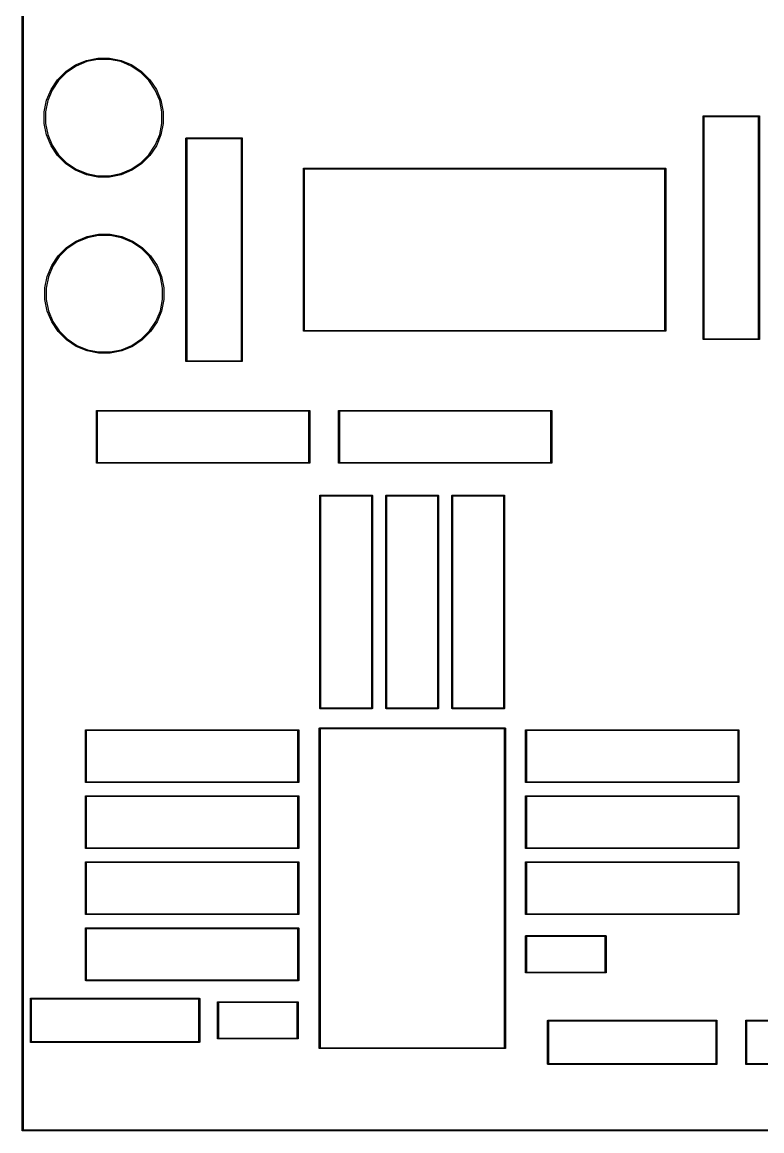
# Model space of a CAD drawing. Extents: x 19 to 116, y -142 to -17.
# Drawn here: x 19.4 to 62.1, y -142.3 to -78.3 of the extents above; entities that cross this region are included whole.
import ezdxf

# ---------------------------------------------------------------- set-up
doc = ezdxf.new("R2010")
doc.units = 0
doc.layers.add('BLACK', color=7, linetype='CONTINUOUS')

msp = doc.modelspace()

# ---------------------------------------------------------------- linework, layer by layer
at = {"layer": 'BLACK', "linetype": 'CONTINUOUS'}
for p, q in [((19.405, -142.239), (19.405, -16.6812)), ((19.455, -16.705), (19.455, -142.215)), ((22.486, -80.7818), (23.11, -80.5233)), ((23.11, -80.5233), (23.7723, -80.3916)), ((23.7792, -80.4613), (23.1303, -80.5903)), ((23.7723, -80.3916), (24.4477, -80.3916)), ((24.4408, -80.4613), (23.7792, -80.4613)), ((25.0897, -80.5903), (24.4408, -80.4613)), ((24.4477, -80.3916), (25.11, -80.5233)), ((25.11, -80.5233), (25.734, -80.7818)), ((21.447, -81.6345), (21.9245, -81.157)), ((21.9689, -81.2111), (21.5011, -81.6789)), ((21.9245, -81.157), (22.486, -80.7818)), ((22.519, -80.8435), (21.9689, -81.2111)), ((23.1303, -80.5903), (22.519, -80.8435)), ((25.701, -80.8435), (25.0897, -80.5903)), ((26.2511, -81.2111), (25.701, -80.8435)), ((25.734, -80.7818), (26.2955, -81.157)), ((26.7189, -81.6789), (26.2511, -81.2111)), ((26.2955, -81.157), (26.773, -81.6345)), ((21.0718, -82.196), (21.447, -81.6345)), ((21.5011, -81.6789), (21.1335, -82.229)), ((27.0865, -82.229), (26.7189, -81.6789)), ((26.773, -81.6345), (27.1482, -82.196)), ((20.8133, -82.82), (21.0718, -82.196)), ((21.1335, -82.229), (20.8803, -82.8403)), ((27.3397, -82.8403), (27.0865, -82.229)), ((27.1482, -82.196), (27.4067, -82.82)), ((20.6816, -83.4823), (20.8133, -82.82)), ((20.8803, -82.8403), (20.7513, -83.4892)), ((27.4687, -83.4892), (27.3397, -82.8403)), ((27.4067, -82.82), (27.5384, -83.4823)), ((20.6816, -84.1577), (20.6816, -83.4823)), ((20.7513, -83.4892), (20.7513, -84.1508)), ((27.4687, -84.1508), (27.4687, -83.4892)), ((27.5384, -83.4823), (27.5384, -84.1577)), ((58.6999, -83.74), (58.7004, -83.7351)), ((58.7, -83.7412), (58.6999, -83.74)), ((58.7, -96.5988), (58.7, -83.7412)), ((58.7004, -83.7351), (58.7018, -83.7304)), ((58.7018, -83.7304), (58.7041, -83.726)), ((58.7041, -83.726), (58.7072, -83.7222)), ((58.7072, -83.7222), (58.711, -83.7191)), ((58.711, -83.7191), (58.7154, -83.7168)), ((58.7154, -83.7168), (58.7201, -83.7154)), ((58.7201, -83.7154), (58.7238, -83.715)), ((58.7238, -83.715), (58.725, -83.7149)), ((58.7238, -83.715), (58.7238, -83.715)), ((58.725, -83.7149), (58.7262, -83.715)), ((58.7262, -83.715), (61.9238, -83.715)), ((58.75, -83.765), (58.75, -96.575)), ((61.9, -83.765), (58.75, -83.765)), ((61.9, -96.575), (61.9, -83.765)), ((61.9238, -83.715), (61.925, -83.7149)), ((61.925, -83.7149), (61.9262, -83.715)), ((61.9262, -83.715), (61.9262, -83.715)), ((61.9262, -83.715), (61.9299, -83.7154)), ((61.9299, -83.7154), (61.9346, -83.7168)), ((61.9346, -83.7168), (61.939, -83.7191)), ((61.939, -83.7191), (61.9428, -83.7222)), ((61.9428, -83.7222), (61.9459, -83.726)), ((61.9459, -83.726), (61.9482, -83.7304)), ((61.9482, -83.7304), (61.9496, -83.7351)), ((61.9496, -83.7351), (61.9501, -83.74)), ((61.9501, -83.74), (61.95, -83.7412)), ((61.95, -83.7412), (61.95, -96.5988)), ((20.8133, -84.82), (20.6816, -84.1577)), ((20.7513, -84.1508), (20.8803, -84.7997)), ((27.3397, -84.7997), (27.4687, -84.1508)), ((27.5384, -84.1577), (27.4067, -84.82)), ((21.0718, -85.444), (20.8133, -84.82)), ((20.8803, -84.7997), (21.1335, -85.411)), ((27.0865, -85.411), (27.3397, -84.7997)), ((27.4067, -84.82), (27.1482, -85.444)), ((28.8549, -85.01), (28.8554, -85.0051)), ((28.855, -85.0112), (28.8549, -85.01)), ((28.855, -97.8688), (28.855, -85.0112)), ((28.8554, -85.0051), (28.8568, -85.0004)), ((28.8568, -85.0004), (28.8591, -84.996)), ((28.8591, -84.996), (28.8622, -84.9922)), ((28.8622, -84.9922), (28.866, -84.9891)), ((28.866, -84.9891), (28.8704, -84.9868)), ((28.8704, -84.9868), (28.8751, -84.9854)), ((28.8751, -84.9854), (28.8788, -84.985)), ((28.8788, -84.985), (28.88, -84.9849)), ((28.8788, -84.985), (28.8788, -84.985)), ((28.88, -84.9849), (28.8812, -84.985)), ((28.8812, -84.985), (32.0788, -84.985)), ((28.905, -85.035), (28.905, -97.845)), ((32.055, -85.035), (28.905, -85.035)), ((32.055, -97.845), (32.055, -85.035)), ((32.0788, -84.985), (32.08, -84.9849)), ((32.08, -84.9849), (32.0812, -84.985)), ((32.0812, -84.985), (32.0812, -84.985)), ((32.0812, -84.985), (32.0849, -84.9854)), ((32.0849, -84.9854), (32.0896, -84.9868)), ((32.0896, -84.9868), (32.094, -84.9891)), ((32.094, -84.9891), (32.0978, -84.9922)), ((32.0978, -84.9922), (32.1009, -84.996)), ((32.1009, -84.996), (32.1032, -85.0004)), ((32.1032, -85.0004), (32.1046, -85.0051)), ((32.1046, -85.0051), (32.1051, -85.01)), ((32.1051, -85.01), (32.105, -85.0112)), ((32.105, -85.0112), (32.105, -97.8688)), ((21.447, -86.0055), (21.0718, -85.444)), ((21.1335, -85.411), (21.5011, -85.9611)), ((26.7189, -85.9611), (27.0865, -85.411)), ((27.1482, -85.444), (26.773, -86.0055)), ((21.9245, -86.483), (21.447, -86.0055)), ((21.5011, -85.9611), (21.9689, -86.4289)), ((26.2511, -86.4289), (26.7189, -85.9611)), ((26.773, -86.0055), (26.2955, -86.483)), ((22.486, -86.8582), (21.9245, -86.483)), ((21.9689, -86.4289), (22.519, -86.7965)), ((23.11, -87.1167), (22.486, -86.8582)), ((22.519, -86.7965), (23.1303, -87.0497)), ((25.0897, -87.0497), (25.701, -86.7965)), ((25.734, -86.8582), (25.11, -87.1167)), ((25.701, -86.7965), (26.2511, -86.4289)), ((26.2955, -86.483), (25.734, -86.8582)), ((35.6349, -86.76), (35.6354, -86.7551)), ((35.635, -86.7612), (35.6349, -86.76)), ((35.635, -96.1188), (35.635, -86.7612)), ((35.6354, -86.7551), (35.6368, -86.7504)), ((35.6368, -86.7504), (35.6391, -86.746)), ((35.6391, -86.746), (35.6422, -86.7422)), ((35.6422, -86.7422), (35.646, -86.7391)), ((35.646, -86.7391), (35.6504, -86.7368)), ((35.6504, -86.7368), (35.6551, -86.7354)), ((35.6551, -86.7354), (35.6588, -86.735)), ((35.6588, -86.735), (35.66, -86.7349)), ((35.66, -86.7349), (35.6612, -86.735)), ((35.6612, -86.735), (56.5188, -86.735)), ((35.685, -86.785), (35.685, -96.095)), ((56.495, -86.785), (35.685, -86.785)), ((56.495, -96.095), (56.495, -86.785)), ((56.5188, -86.735), (56.52, -86.7349)), ((56.52, -86.7349), (56.5212, -86.735)), ((56.5212, -86.735), (56.5249, -86.7354)), ((56.5249, -86.7354), (56.5296, -86.7368)), ((56.5296, -86.7368), (56.534, -86.7391)), ((56.534, -86.7391), (56.5378, -86.7422)), ((56.5378, -86.7422), (56.5409, -86.746)), ((56.5409, -86.746), (56.5432, -86.7504)), ((56.5432, -86.7504), (56.5446, -86.7551)), ((56.5446, -86.7551), (56.5451, -86.76)), ((56.5451, -86.76), (56.545, -86.7612)), ((56.545, -86.7612), (56.545, -96.1188)), ((23.7723, -87.2484), (23.11, -87.1167)), ((23.1303, -87.0497), (23.7792, -87.1787)), ((24.4477, -87.2484), (23.7723, -87.2484)), ((23.7792, -87.1787), (24.4408, -87.1787)), ((24.4408, -87.1787), (25.0897, -87.0497)), ((25.11, -87.1167), (24.4477, -87.2484)), ((22.526, -90.9418), (23.15, -90.6833)), ((23.1703, -90.7503), (22.559, -91.0035)), ((23.15, -90.6833), (23.8123, -90.5516)), ((23.8192, -90.6213), (23.1703, -90.7503)), ((23.8123, -90.5516), (24.4877, -90.5516)), ((24.4808, -90.6213), (23.8192, -90.6213)), ((25.1297, -90.7503), (24.4808, -90.6213)), ((24.4877, -90.5516), (25.15, -90.6833)), ((25.741, -91.0035), (25.1297, -90.7503)), ((25.15, -90.6833), (25.774, -90.9418)), ((21.487, -91.7945), (21.9645, -91.317)), ((22.0089, -91.3711), (21.5411, -91.8389)), ((21.9645, -91.317), (22.526, -90.9418)), ((22.559, -91.0035), (22.0089, -91.3711)), ((26.2911, -91.3711), (25.741, -91.0035)), ((25.774, -90.9418), (26.3355, -91.317)), ((26.7589, -91.8389), (26.2911, -91.3711)), ((26.3355, -91.317), (26.813, -91.7945)), ((21.1118, -92.356), (21.487, -91.7945)), ((21.5411, -91.8389), (21.1735, -92.389)), ((27.1265, -92.389), (26.7589, -91.8389)), ((26.813, -91.7945), (27.1882, -92.356)), ((20.8533, -92.98), (21.1118, -92.356)), ((21.1735, -92.389), (20.9203, -93.0003)), ((27.3797, -93.0003), (27.1265, -92.389)), ((27.1882, -92.356), (27.4467, -92.98)), ((20.7216, -93.6423), (20.8533, -92.98)), ((20.9203, -93.0003), (20.7913, -93.6492)), ((27.5087, -93.6492), (27.3797, -93.0003)), ((27.4467, -92.98), (27.5784, -93.6423)), ((20.7216, -94.3177), (20.7216, -93.6423)), ((20.7913, -93.6492), (20.7913, -94.3108)), ((27.5087, -94.3108), (27.5087, -93.6492)), ((27.5784, -93.6423), (27.5784, -94.3177)), ((20.8533, -94.98), (20.7216, -94.3177)), ((20.7913, -94.3108), (20.9203, -94.9597)), ((27.3797, -94.9597), (27.5087, -94.3108)), ((27.5784, -94.3177), (27.4467, -94.98)), ((21.1118, -95.604), (20.8533, -94.98)), ((20.9203, -94.9597), (21.1735, -95.571)), ((27.1265, -95.571), (27.3797, -94.9597)), ((27.4467, -94.98), (27.1882, -95.604)), ((21.487, -96.1655), (21.1118, -95.604)), ((21.1735, -95.571), (21.5411, -96.1211)), ((26.7589, -96.1211), (27.1265, -95.571)), ((27.1882, -95.604), (26.813, -96.1655)), ((21.9645, -96.643), (21.487, -96.1655)), ((21.5411, -96.1211), (22.0089, -96.5889)), ((26.2911, -96.5889), (26.7589, -96.1211)), ((26.813, -96.1655), (26.3355, -96.643)), ((35.6349, -96.12), (35.635, -96.1188)), ((35.6354, -96.1249), (35.6349, -96.12)), ((35.6368, -96.1296), (35.6354, -96.1249)), ((35.6391, -96.134), (35.6368, -96.1296)), ((35.6422, -96.1378), (35.6391, -96.134)), ((35.646, -96.1409), (35.6422, -96.1378)), ((35.6504, -96.1432), (35.646, -96.1409)), ((35.6551, -96.1446), (35.6504, -96.1432)), ((35.6588, -96.145), (35.6551, -96.1446)), ((35.66, -96.1451), (35.6588, -96.145)), ((35.6588, -96.145), (35.6588, -96.145)), ((35.6612, -96.145), (35.66, -96.1451)), ((56.5188, -96.145), (35.6612, -96.145)), ((35.685, -96.095), (56.495, -96.095)), ((56.52, -96.1451), (56.5188, -96.145)), ((56.5212, -96.145), (56.52, -96.1451)), ((56.5249, -96.1446), (56.5212, -96.145)), ((56.5212, -96.145), (56.5212, -96.145)), ((56.5296, -96.1432), (56.5249, -96.1446)), ((56.534, -96.1409), (56.5296, -96.1432)), ((56.5378, -96.1378), (56.534, -96.1409)), ((56.5409, -96.134), (56.5378, -96.1378)), ((56.5432, -96.1296), (56.5409, -96.134)), ((56.5446, -96.1249), (56.5432, -96.1296)), ((56.5451, -96.12), (56.5446, -96.1249)), ((56.545, -96.1188), (56.5451, -96.12)), ((22.526, -97.0182), (21.9645, -96.643)), ((22.0089, -96.5889), (22.559, -96.9565)), ((23.15, -97.2767), (22.526, -97.0182)), ((22.559, -96.9565), (23.1703, -97.2097)), ((25.1297, -97.2097), (25.741, -96.9565)), ((25.774, -97.0182), (25.15, -97.2767)), ((25.741, -96.9565), (26.2911, -96.5889)), ((26.3355, -96.643), (25.774, -97.0182)), ((58.6999, -96.6), (58.7, -96.5988)), ((58.7004, -96.6049), (58.6999, -96.6)), ((58.7018, -96.6096), (58.7004, -96.6049)), ((58.7041, -96.614), (58.7018, -96.6096)), ((58.7072, -96.6178), (58.7041, -96.614)), ((58.711, -96.6209), (58.7072, -96.6178)), ((58.7154, -96.6232), (58.711, -96.6209)), ((58.7201, -96.6246), (58.7154, -96.6232)), ((58.725, -96.6251), (58.7201, -96.6246)), ((58.7262, -96.625), (58.725, -96.6251)), ((61.9238, -96.625), (58.7262, -96.625)), ((58.75, -96.575), (61.9, -96.575)), ((61.925, -96.6251), (61.9238, -96.625)), ((61.9299, -96.6246), (61.925, -96.6251)), ((61.9346, -96.6232), (61.9299, -96.6246)), ((61.939, -96.6209), (61.9346, -96.6232)), ((61.9428, -96.6178), (61.939, -96.6209)), ((61.9459, -96.614), (61.9428, -96.6178)), ((61.9482, -96.6096), (61.9459, -96.614)), ((61.9496, -96.6049), (61.9482, -96.6096)), ((61.95, -96.6012), (61.9496, -96.6049)), ((61.95, -96.5988), (61.9501, -96.6)), ((61.9501, -96.6), (61.95, -96.6012)), ((61.95, -96.6012), (61.95, -96.6012)), ((23.8123, -97.4084), (23.15, -97.2767)), ((23.1703, -97.2097), (23.8192, -97.3387)), ((24.4877, -97.4084), (23.8123, -97.4084)), ((23.8192, -97.3387), (24.4808, -97.3387)), ((24.4808, -97.3387), (25.1297, -97.2097)), ((25.15, -97.2767), (24.4877, -97.4084)), ((28.905, -97.845), (32.055, -97.845)), ((28.8549, -97.87), (28.855, -97.8688)), ((28.8554, -97.8749), (28.8549, -97.87)), ((28.8568, -97.8796), (28.8554, -97.8749)), ((28.8591, -97.884), (28.8568, -97.8796)), ((28.8622, -97.8878), (28.8591, -97.884)), ((28.866, -97.8909), (28.8622, -97.8878)), ((28.8704, -97.8932), (28.866, -97.8909)), ((28.8751, -97.8946), (28.8704, -97.8932)), ((28.88, -97.8951), (28.8751, -97.8946)), ((28.8812, -97.895), (28.88, -97.8951)), ((32.0788, -97.895), (28.8812, -97.895)), ((32.08, -97.8951), (32.0788, -97.895)), ((32.0849, -97.8946), (32.08, -97.8951)), ((32.0896, -97.8932), (32.0849, -97.8946)), ((32.094, -97.8909), (32.0896, -97.8932)), ((32.0978, -97.8878), (32.094, -97.8909)), ((32.1009, -97.884), (32.0978, -97.8878)), ((32.1032, -97.8796), (32.1009, -97.884)), ((32.1046, -97.8749), (32.1032, -97.8796)), ((32.105, -97.8712), (32.1046, -97.8749)), ((32.105, -97.8688), (32.1051, -97.87)), ((32.1051, -97.87), (32.105, -97.8712)), ((32.105, -97.8712), (32.105, -97.8712)), ((23.6899, -100.735), (23.6904, -100.73)), ((23.69, -100.736), (23.6899, -100.735)), ((23.69, -103.734), (23.69, -100.736)), ((23.6904, -100.73), (23.6918, -100.725)), ((23.6918, -100.725), (23.6941, -100.721)), ((23.6941, -100.721), (23.6972, -100.717)), ((23.6972, -100.717), (23.701, -100.714)), ((23.701, -100.714), (23.7054, -100.712)), ((23.7054, -100.712), (23.7101, -100.71)), ((23.7101, -100.71), (23.7138, -100.71)), ((23.7138, -100.71), (23.7138, -100.71)), ((23.7138, -100.71), (23.715, -100.71)), ((23.715, -100.71), (23.7162, -100.71)), ((23.7162, -100.71), (35.9738, -100.71)), ((23.74, -100.76), (23.74, -103.71)), ((35.95, -100.76), (23.74, -100.76)), ((35.95, -103.71), (35.95, -100.76)), ((35.9738, -100.71), (35.975, -100.71)), ((35.975, -100.71), (35.9762, -100.71)), ((35.9762, -100.71), (35.9762, -100.71)), ((35.9762, -100.71), (35.9799, -100.71)), ((35.9799, -100.71), (35.9846, -100.712)), ((35.9846, -100.712), (35.989, -100.714)), ((35.989, -100.714), (35.9928, -100.717)), ((35.9928, -100.717), (35.9959, -100.721)), ((35.9959, -100.721), (35.9982, -100.725)), ((35.9982, -100.725), (35.9996, -100.73)), ((35.9996, -100.73), (36.0001, -100.735)), ((36.0001, -100.735), (36, -100.736)), ((36, -100.736), (36, -103.734)), ((37.6599, -100.735), (37.6604, -100.73)), ((37.66, -100.736), (37.6599, -100.735)), ((37.66, -103.734), (37.66, -100.736)), ((37.6604, -100.73), (37.6618, -100.725)), ((37.6618, -100.725), (37.6641, -100.721)), ((37.6641, -100.721), (37.6672, -100.717)), ((37.6672, -100.717), (37.671, -100.714)), ((37.671, -100.714), (37.6754, -100.712)), ((37.6754, -100.712), (37.6801, -100.71)), ((37.6801, -100.71), (37.6838, -100.71)), ((37.6838, -100.71), (37.6838, -100.71)), ((37.6838, -100.71), (37.685, -100.71)), ((37.685, -100.71), (37.6862, -100.71)), ((37.6862, -100.71), (49.9438, -100.71)), ((37.71, -100.76), (37.71, -103.71)), ((49.92, -100.76), (37.71, -100.76)), ((49.92, -103.71), (49.92, -100.76)), ((49.9438, -100.71), (49.945, -100.71)), ((49.945, -100.71), (49.9462, -100.71)), ((49.9462, -100.71), (49.9462, -100.71)), ((49.9462, -100.71), (49.9499, -100.71)), ((49.9499, -100.71), (49.9546, -100.712)), ((49.9546, -100.712), (49.959, -100.714)), ((49.959, -100.714), (49.9628, -100.717)), ((49.9628, -100.717), (49.9659, -100.721)), ((49.9659, -100.721), (49.9682, -100.725)), ((49.9682, -100.725), (49.9696, -100.73)), ((49.9696, -100.73), (49.9701, -100.735)), ((49.9701, -100.735), (49.97, -100.736)), ((49.97, -100.736), (49.97, -103.734)), ((23.6899, -103.735), (23.69, -103.734)), ((23.6904, -103.74), (23.6899, -103.735)), ((23.6918, -103.745), (23.6904, -103.74)), ((23.6941, -103.749), (23.6918, -103.745)), ((23.6972, -103.753), (23.6941, -103.749)), ((23.701, -103.756), (23.6972, -103.753)), ((23.7054, -103.758), (23.701, -103.756)), ((23.7101, -103.76), (23.7054, -103.758)), ((23.715, -103.76), (23.7101, -103.76)), ((23.7162, -103.76), (23.715, -103.76)), ((35.9738, -103.76), (23.7162, -103.76)), ((23.74, -103.71), (35.95, -103.71)), ((35.975, -103.76), (35.9738, -103.76)), ((35.9799, -103.76), (35.975, -103.76)), ((35.9846, -103.758), (35.9799, -103.76)), ((35.989, -103.756), (35.9846, -103.758)), ((35.9928, -103.753), (35.989, -103.756)), ((35.9959, -103.749), (35.9928, -103.753)), ((35.9982, -103.745), (35.9959, -103.749)), ((35.9996, -103.74), (35.9982, -103.745)), ((36, -103.736), (35.9996, -103.74)), ((36, -103.734), (36.0001, -103.735)), ((36.0001, -103.735), (36, -103.736)), ((36, -103.736), (36, -103.736)), ((37.6599, -103.735), (37.66, -103.734)), ((37.6604, -103.74), (37.6599, -103.735)), ((37.6618, -103.745), (37.6604, -103.74)), ((37.6641, -103.749), (37.6618, -103.745)), ((37.6672, -103.753), (37.6641, -103.749)), ((37.671, -103.756), (37.6672, -103.753)), ((37.6754, -103.758), (37.671, -103.756)), ((37.6801, -103.76), (37.6754, -103.758)), ((37.685, -103.76), (37.6801, -103.76)), ((37.6862, -103.76), (37.685, -103.76)), ((49.9438, -103.76), (37.6862, -103.76)), ((37.71, -103.71), (49.92, -103.71)), ((49.945, -103.76), (49.9438, -103.76)), ((49.9499, -103.76), (49.945, -103.76)), ((49.9546, -103.758), (49.9499, -103.76)), ((49.959, -103.756), (49.9546, -103.758)), ((49.9628, -103.753), (49.959, -103.756)), ((49.9659, -103.749), (49.9628, -103.753)), ((49.9682, -103.745), (49.9659, -103.749)), ((49.9696, -103.74), (49.9682, -103.745)), ((49.97, -103.736), (49.9696, -103.74)), ((49.97, -103.734), (49.9701, -103.735)), ((49.9701, -103.735), (49.97, -103.736)), ((49.97, -103.736), (49.97, -103.736)), ((36.5749, -105.63), (36.5754, -105.625)), ((36.575, -105.631), (36.5749, -105.63)), ((36.575, -117.889), (36.575, -105.631)), ((36.5754, -105.625), (36.5768, -105.62)), ((36.5768, -105.62), (36.5791, -105.616)), ((36.5791, -105.616), (36.5822, -105.612)), ((36.5822, -105.612), (36.586, -105.609)), ((36.586, -105.609), (36.5904, -105.607)), ((36.5904, -105.607), (36.5951, -105.605)), ((36.5951, -105.605), (36.5988, -105.605)), ((36.5988, -105.605), (36.5988, -105.605)), ((36.5988, -105.605), (36.6, -105.605)), ((36.6, -105.605), (36.6012, -105.605)), ((36.6012, -105.605), (39.5988, -105.605)), ((36.625, -105.655), (36.625, -117.865)), ((39.575, -105.655), (36.625, -105.655)), ((39.575, -117.865), (39.575, -105.655)), ((39.5988, -105.605), (39.6, -105.605)), ((39.6, -105.605), (39.6012, -105.605)), ((39.6012, -105.605), (39.6012, -105.605)), ((39.6012, -105.605), (39.6049, -105.605)), ((39.6049, -105.605), (39.6096, -105.607)), ((39.6096, -105.607), (39.614, -105.609)), ((39.614, -105.609), (39.6178, -105.612)), ((39.6178, -105.612), (39.6209, -105.616)), ((39.6209, -105.616), (39.6232, -105.62)), ((39.6232, -105.62), (39.6246, -105.625)), ((39.6246, -105.625), (39.6251, -105.63)), ((39.6251, -105.63), (39.625, -105.631)), ((39.625, -105.631), (39.625, -117.889)), ((40.3849, -105.63), (40.3854, -105.625)), ((40.385, -105.631), (40.3849, -105.63)), ((40.385, -117.889), (40.385, -105.631)), ((40.3854, -105.625), (40.3868, -105.62)), ((40.3868, -105.62), (40.3891, -105.616)), ((40.3891, -105.616), (40.3922, -105.612)), ((40.3922, -105.612), (40.396, -105.609)), ((40.396, -105.609), (40.4004, -105.607)), ((40.4004, -105.607), (40.4051, -105.605)), ((40.4051, -105.605), (40.4088, -105.605)), ((40.4088, -105.605), (40.4088, -105.605)), ((40.4088, -105.605), (40.41, -105.605)), ((40.41, -105.605), (40.4112, -105.605)), ((40.4112, -105.605), (43.4088, -105.605)), ((40.435, -105.655), (40.435, -117.865)), ((43.385, -105.655), (40.435, -105.655)), ((43.385, -117.865), (43.385, -105.655)), ((43.4088, -105.605), (43.41, -105.605)), ((43.41, -105.605), (43.4112, -105.605)), ((43.4112, -105.605), (43.4112, -105.605)), ((43.4112, -105.605), (43.4149, -105.605)), ((43.4149, -105.605), (43.4196, -105.607)), ((43.4196, -105.607), (43.424, -105.609)), ((43.424, -105.609), (43.4278, -105.612)), ((43.4278, -105.612), (43.4309, -105.616)), ((43.4309, -105.616), (43.4332, -105.62)), ((43.4332, -105.62), (43.4346, -105.625)), ((43.4346, -105.625), (43.4351, -105.63)), ((43.4351, -105.63), (43.435, -105.631)), ((43.435, -105.631), (43.435, -117.889)), ((44.1949, -105.63), (44.1954, -105.625)), ((44.195, -105.631), (44.1949, -105.63)), ((44.195, -117.889), (44.195, -105.631)), ((44.1954, -105.625), (44.1968, -105.62)), ((44.1968, -105.62), (44.1991, -105.616)), ((44.1991, -105.616), (44.2022, -105.612)), ((44.2022, -105.612), (44.206, -105.609)), ((44.206, -105.609), (44.2104, -105.607)), ((44.2104, -105.607), (44.2151, -105.605)), ((44.2151, -105.605), (44.2188, -105.605)), ((44.2188, -105.605), (44.2188, -105.605)), ((44.2188, -105.605), (44.22, -105.605)), ((44.22, -105.605), (44.2212, -105.605)), ((44.2212, -105.605), (47.2188, -105.605)), ((44.245, -105.655), (44.245, -117.865)), ((47.195, -105.655), (44.245, -105.655)), ((47.195, -117.865), (47.195, -105.655)), ((47.2188, -105.605), (47.22, -105.605)), ((47.22, -105.605), (47.2212, -105.605)), ((47.2212, -105.605), (47.2212, -105.605)), ((47.2212, -105.605), (47.2249, -105.605)), ((47.2249, -105.605), (47.2296, -105.607)), ((47.2296, -105.607), (47.234, -105.609)), ((47.234, -105.609), (47.2378, -105.612)), ((47.2378, -105.612), (47.2409, -105.616)), ((47.2409, -105.616), (47.2432, -105.62)), ((47.2432, -105.62), (47.2446, -105.625)), ((47.2446, -105.625), (47.2451, -105.63)), ((47.2451, -105.63), (47.245, -105.631)), ((47.245, -105.631), (47.245, -117.889)), ((36.5749, -117.89), (36.575, -117.889)), ((36.5754, -117.895), (36.5749, -117.89)), ((36.5768, -117.9), (36.5754, -117.895)), ((36.5791, -117.904), (36.5768, -117.9)), ((36.5822, -117.908), (36.5791, -117.904)), ((36.586, -117.911), (36.5822, -117.908)), ((36.5904, -117.913), (36.586, -117.911)), ((36.5951, -117.915), (36.5904, -117.913)), ((36.6, -117.915), (36.5951, -117.915)), ((36.6012, -117.915), (36.6, -117.915)), ((39.5988, -117.915), (36.6012, -117.915)), ((36.625, -117.865), (39.575, -117.865)), ((39.6, -117.915), (39.5988, -117.915)), ((39.6049, -117.915), (39.6, -117.915)), ((39.6096, -117.913), (39.6049, -117.915)), ((39.614, -117.911), (39.6096, -117.913)), ((39.6178, -117.908), (39.614, -117.911)), ((39.6209, -117.904), (39.6178, -117.908)), ((39.6232, -117.9), (39.6209, -117.904)), ((39.6246, -117.895), (39.6232, -117.9)), ((39.625, -117.891), (39.6246, -117.895)), ((39.625, -117.889), (39.6251, -117.89)), ((39.6251, -117.89), (39.625, -117.891)), ((39.625, -117.891), (39.625, -117.891)), ((40.3849, -117.89), (40.385, -117.889)), ((40.3854, -117.895), (40.3849, -117.89)), ((40.3868, -117.9), (40.3854, -117.895)), ((40.3891, -117.904), (40.3868, -117.9)), ((40.3922, -117.908), (40.3891, -117.904)), ((40.396, -117.911), (40.3922, -117.908)), ((40.4004, -117.913), (40.396, -117.911)), ((40.4051, -117.915), (40.4004, -117.913)), ((40.41, -117.915), (40.4051, -117.915)), ((40.4112, -117.915), (40.41, -117.915)), ((43.4088, -117.915), (40.4112, -117.915)), ((40.435, -117.865), (43.385, -117.865)), ((43.41, -117.915), (43.4088, -117.915)), ((43.4149, -117.915), (43.41, -117.915)), ((43.4196, -117.913), (43.4149, -117.915)), ((43.424, -117.911), (43.4196, -117.913)), ((43.4278, -117.908), (43.424, -117.911)), ((43.4309, -117.904), (43.4278, -117.908)), ((43.4332, -117.9), (43.4309, -117.904)), ((43.4346, -117.895), (43.4332, -117.9)), ((43.435, -117.891), (43.4346, -117.895)), ((43.435, -117.889), (43.4351, -117.89)), ((43.4351, -117.89), (43.435, -117.891)), ((43.435, -117.891), (43.435, -117.891)), ((44.1949, -117.89), (44.195, -117.889)), ((44.1954, -117.895), (44.1949, -117.89)), ((44.1968, -117.9), (44.1954, -117.895)), ((44.1991, -117.904), (44.1968, -117.9)), ((44.2022, -117.908), (44.1991, -117.904)), ((44.206, -117.911), (44.2022, -117.908)), ((44.2104, -117.913), (44.206, -117.911)), ((44.2151, -117.915), (44.2104, -117.913)), ((44.22, -117.915), (44.2151, -117.915)), ((44.2212, -117.915), (44.22, -117.915)), ((47.2188, -117.915), (44.2212, -117.915)), ((44.245, -117.865), (47.195, -117.865)), ((47.22, -117.915), (47.2188, -117.915)), ((47.2249, -117.915), (47.22, -117.915)), ((47.2296, -117.913), (47.2249, -117.915)), ((47.234, -117.911), (47.2296, -117.913)), ((47.2378, -117.908), (47.234, -117.911)), ((47.2409, -117.904), (47.2378, -117.908)), ((47.2432, -117.9), (47.2409, -117.904)), ((47.2446, -117.895), (47.2432, -117.9)), ((47.245, -117.891), (47.2446, -117.895)), ((47.245, -117.889), (47.2451, -117.89)), ((47.2451, -117.89), (47.245, -117.891)), ((47.245, -117.891), (47.245, -117.891)), ((23.0549, -119.15), (23.0554, -119.145)), ((23.055, -119.151), (23.0549, -119.15)), ((23.055, -122.149), (23.055, -119.151)), ((23.0554, -119.145), (23.0568, -119.14)), ((23.0568, -119.14), (23.0591, -119.136)), ((23.0591, -119.136), (23.0622, -119.132)), ((23.0622, -119.132), (23.066, -119.129)), ((23.066, -119.129), (23.0704, -119.127)), ((23.0704, -119.127), (23.0751, -119.125)), ((23.0751, -119.125), (23.0788, -119.125)), ((23.0788, -119.125), (23.0788, -119.125)), ((23.0788, -119.125), (23.08, -119.125)), ((23.08, -119.125), (23.0812, -119.125)), ((23.0812, -119.125), (35.3388, -119.125)), ((23.105, -119.175), (23.105, -122.125)), ((35.315, -119.175), (23.105, -119.175)), ((35.315, -122.125), (35.315, -119.175)), ((35.3388, -119.125), (35.34, -119.125)), ((35.34, -119.125), (35.3412, -119.125)), ((35.3412, -119.125), (35.3412, -119.125)), ((35.3412, -119.125), (35.3449, -119.125)), ((35.3449, -119.125), (35.3496, -119.127)), ((35.3496, -119.127), (35.354, -119.129)), ((35.354, -119.129), (35.3578, -119.132)), ((35.3578, -119.132), (35.3609, -119.136)), ((35.3609, -119.136), (35.3632, -119.14)), ((35.3632, -119.14), (35.3646, -119.145)), ((35.3646, -119.145), (35.3651, -119.15)), ((35.3651, -119.15), (35.365, -119.151)), ((35.365, -119.151), (35.365, -122.149)), ((36.5449, -119.05), (36.5454, -119.045)), ((36.545, -119.051), (36.5449, -119.05)), ((36.545, -137.499), (36.545, -119.051)), ((36.5454, -119.045), (36.5468, -119.04)), ((36.5468, -119.04), (36.5491, -119.036)), ((36.5491, -119.036), (36.5522, -119.032)), ((36.5522, -119.032), (36.556, -119.029)), ((36.556, -119.029), (36.5604, -119.027)), ((36.5604, -119.027), (36.5651, -119.025)), ((36.5651, -119.025), (36.5688, -119.025)), ((36.5688, -119.025), (36.5688, -119.025)), ((36.5688, -119.025), (36.57, -119.025)), ((36.57, -119.025), (36.5712, -119.025)), ((36.5712, -119.025), (47.2688, -119.025)), ((36.595, -119.075), (36.595, -137.475)), ((47.245, -119.075), (36.595, -119.075)), ((47.245, -137.475), (47.245, -119.075)), ((47.2688, -119.025), (47.27, -119.025)), ((47.27, -119.025), (47.2712, -119.025)), ((47.2712, -119.025), (47.2712, -119.025)), ((47.2712, -119.025), (47.2749, -119.025)), ((47.2749, -119.025), (47.2796, -119.027)), ((47.2796, -119.027), (47.284, -119.029)), ((47.284, -119.029), (47.2878, -119.032)), ((47.2878, -119.032), (47.2909, -119.036)), ((47.2909, -119.036), (47.2932, -119.04)), ((47.2932, -119.04), (47.2946, -119.045)), ((47.2946, -119.045), (47.2951, -119.05)), ((47.2951, -119.05), (47.295, -119.051)), ((47.295, -119.051), (47.295, -137.499)), ((48.4549, -119.15), (48.4554, -119.145)), ((48.455, -119.151), (48.4549, -119.15)), ((48.455, -122.149), (48.455, -119.151)), ((48.4554, -119.145), (48.4568, -119.14)), ((48.4568, -119.14), (48.4591, -119.136)), ((48.4591, -119.136), (48.4622, -119.132)), ((48.4622, -119.132), (48.466, -119.129)), ((48.466, -119.129), (48.4704, -119.127)), ((48.4704, -119.127), (48.4751, -119.125)), ((48.4751, -119.125), (48.4788, -119.125)), ((48.4788, -119.125), (48.4788, -119.125)), ((48.4788, -119.125), (48.48, -119.125)), ((48.48, -119.125), (48.4812, -119.125)), ((48.4812, -119.125), (60.7388, -119.125)), ((48.505, -119.175), (48.505, -122.125)), ((60.715, -119.175), (48.505, -119.175)), ((60.715, -122.125), (60.715, -119.175)), ((60.7388, -119.125), (60.74, -119.125)), ((60.74, -119.125), (60.7412, -119.125)), ((60.7412, -119.125), (60.7412, -119.125)), ((60.7412, -119.125), (60.7449, -119.125)), ((60.7449, -119.125), (60.7496, -119.127)), ((60.7496, -119.127), (60.754, -119.129)), ((60.754, -119.129), (60.7578, -119.132)), ((60.7578, -119.132), (60.7609, -119.136)), ((60.7609, -119.136), (60.7632, -119.14)), ((60.7632, -119.14), (60.7646, -119.145)), ((60.7646, -119.145), (60.7651, -119.15)), ((60.7651, -119.15), (60.765, -119.151)), ((60.765, -119.151), (60.765, -122.149)), ((23.105, -122.125), (35.315, -122.125)), ((48.505, -122.125), (60.715, -122.125)), ((23.0549, -122.15), (23.055, -122.149)), ((23.0554, -122.155), (23.0549, -122.15)), ((23.0568, -122.16), (23.0554, -122.155)), ((23.0591, -122.164), (23.0568, -122.16)), ((23.0622, -122.168), (23.0591, -122.164)), ((23.066, -122.171), (23.0622, -122.168)), ((23.0704, -122.173), (23.066, -122.171)), ((23.0751, -122.175), (23.0704, -122.173)), ((23.08, -122.175), (23.0751, -122.175)), ((23.0812, -122.175), (23.08, -122.175)), ((35.3388, -122.175), (23.0812, -122.175)), ((35.34, -122.175), (35.3388, -122.175)), ((35.3449, -122.175), (35.34, -122.175)), ((35.3496, -122.173), (35.3449, -122.175)), ((35.354, -122.171), (35.3496, -122.173)), ((35.3578, -122.168), (35.354, -122.171)), ((35.3609, -122.164), (35.3578, -122.168)), ((35.3632, -122.16), (35.3609, -122.164)), ((35.3646, -122.155), (35.3632, -122.16)), ((35.365, -122.151), (35.3646, -122.155)), ((35.365, -122.149), (35.3651, -122.15)), ((35.3651, -122.15), (35.365, -122.151)), ((35.365, -122.151), (35.365, -122.151)), ((48.4549, -122.15), (48.455, -122.149)), ((48.4554, -122.155), (48.4549, -122.15)), ((48.4568, -122.16), (48.4554, -122.155)), ((48.4591, -122.164), (48.4568, -122.16)), ((48.4622, -122.168), (48.4591, -122.164)), ((48.466, -122.171), (48.4622, -122.168)), ((48.4704, -122.173), (48.466, -122.171)), ((48.4751, -122.175), (48.4704, -122.173)), ((48.48, -122.175), (48.4751, -122.175)), ((48.4812, -122.175), (48.48, -122.175)), ((60.7388, -122.175), (48.4812, -122.175)), ((60.74, -122.175), (60.7388, -122.175)), ((60.7449, -122.175), (60.74, -122.175)), ((60.7496, -122.173), (60.7449, -122.175)), ((60.754, -122.171), (60.7496, -122.173)), ((60.7578, -122.168), (60.754, -122.171)), ((60.7609, -122.164), (60.7578, -122.168)), ((60.7632, -122.16), (60.7609, -122.164)), ((60.7646, -122.155), (60.7632, -122.16)), ((60.765, -122.151), (60.7646, -122.155)), ((60.765, -122.149), (60.7651, -122.15)), ((60.7651, -122.15), (60.765, -122.151)), ((60.765, -122.151), (60.765, -122.151)), ((23.0549, -122.96), (23.0554, -122.955)), ((23.055, -122.961), (23.0549, -122.96)), ((23.055, -125.959), (23.055, -122.961)), ((23.0554, -122.955), (23.0568, -122.95)), ((23.0568, -122.95), (23.0591, -122.946)), ((23.0591, -122.946), (23.0622, -122.942)), ((23.0622, -122.942), (23.066, -122.939)), ((23.066, -122.939), (23.0704, -122.937)), ((23.0704, -122.937), (23.0751, -122.935)), ((23.0751, -122.935), (23.0788, -122.935)), ((23.0788, -122.935), (23.0788, -122.935)), ((23.0788, -122.935), (23.08, -122.935)), ((23.08, -122.935), (23.0812, -122.935)), ((23.0812, -122.935), (35.3388, -122.935)), ((23.105, -122.985), (23.105, -125.935)), ((35.315, -122.985), (23.105, -122.985)), ((35.315, -125.935), (35.315, -122.985)), ((35.3388, -122.935), (35.34, -122.935)), ((35.34, -122.935), (35.3412, -122.935)), ((35.3412, -122.935), (35.3412, -122.935)), ((35.3412, -122.935), (35.3449, -122.935)), ((35.3449, -122.935), (35.3496, -122.937)), ((35.3496, -122.937), (35.354, -122.939)), ((35.354, -122.939), (35.3578, -122.942)), ((35.3578, -122.942), (35.3609, -122.946)), ((35.3609, -122.946), (35.3632, -122.95)), ((35.3632, -122.95), (35.3646, -122.955)), ((35.3646, -122.955), (35.3651, -122.96)), ((35.3651, -122.96), (35.365, -122.961)), ((35.365, -122.961), (35.365, -125.959)), ((48.4549, -122.96), (48.4554, -122.955)), ((48.455, -122.961), (48.4549, -122.96)), ((48.455, -125.959), (48.455, -122.961)), ((48.4554, -122.955), (48.4568, -122.95)), ((48.4568, -122.95), (48.4591, -122.946)), ((48.4591, -122.946), (48.4622, -122.942)), ((48.4622, -122.942), (48.466, -122.939)), ((48.466, -122.939), (48.4704, -122.937)), ((48.4704, -122.937), (48.4751, -122.935)), ((48.4751, -122.935), (48.4788, -122.935)), ((48.4788, -122.935), (48.4788, -122.935)), ((48.4788, -122.935), (48.48, -122.935)), ((48.48, -122.935), (48.4812, -122.935)), ((48.4812, -122.935), (60.7388, -122.935)), ((48.505, -122.985), (48.505, -125.935)), ((60.715, -122.985), (48.505, -122.985)), ((60.715, -125.935), (60.715, -122.985)), ((60.7388, -122.935), (60.74, -122.935)), ((60.74, -122.935), (60.7412, -122.935)), ((60.7412, -122.935), (60.7412, -122.935)), ((60.7412, -122.935), (60.7449, -122.935)), ((60.7449, -122.935), (60.7496, -122.937)), ((60.7496, -122.937), (60.754, -122.939)), ((60.754, -122.939), (60.7578, -122.942)), ((60.7578, -122.942), (60.7609, -122.946)), ((60.7609, -122.946), (60.7632, -122.95)), ((60.7632, -122.95), (60.7646, -122.955)), ((60.7646, -122.955), (60.7651, -122.96)), ((60.7651, -122.96), (60.765, -122.961)), ((60.765, -122.961), (60.765, -125.959)), ((23.0549, -125.96), (23.055, -125.959)), ((23.0554, -125.965), (23.0549, -125.96)), ((23.0568, -125.97), (23.0554, -125.965)), ((23.0591, -125.974), (23.0568, -125.97)), ((23.0622, -125.978), (23.0591, -125.974)), ((23.066, -125.981), (23.0622, -125.978)), ((23.0704, -125.983), (23.066, -125.981)), ((23.0751, -125.985), (23.0704, -125.983)), ((23.105, -125.935), (35.315, -125.935)), ((35.3496, -125.983), (35.3449, -125.985)), ((35.354, -125.981), (35.3496, -125.983)), ((35.3578, -125.978), (35.354, -125.981)), ((35.3609, -125.974), (35.3578, -125.978)), ((35.3632, -125.97), (35.3609, -125.974)), ((35.3646, -125.965), (35.3632, -125.97)), ((35.365, -125.961), (35.3646, -125.965)), ((35.365, -125.959), (35.3651, -125.96)), ((35.3651, -125.96), (35.365, -125.961)), ((35.365, -125.961), (35.365, -125.961)), ((48.4549, -125.96), (48.455, -125.959)), ((48.4554, -125.965), (48.4549, -125.96)), ((48.4568, -125.97), (48.4554, -125.965)), ((48.4591, -125.974), (48.4568, -125.97)), ((48.4622, -125.978), (48.4591, -125.974)), ((48.466, -125.981), (48.4622, -125.978)), ((48.4704, -125.983), (48.466, -125.981)), ((48.4751, -125.985), (48.4704, -125.983)), ((48.505, -125.935), (60.715, -125.935)), ((60.7496, -125.983), (60.7449, -125.985)), ((60.754, -125.981), (60.7496, -125.983)), ((60.7578, -125.978), (60.754, -125.981)), ((60.7609, -125.974), (60.7578, -125.978)), ((60.7632, -125.97), (60.7609, -125.974)), ((60.7646, -125.965), (60.7632, -125.97)), ((60.765, -125.961), (60.7646, -125.965)), ((60.765, -125.959), (60.7651, -125.96)), ((60.7651, -125.96), (60.765, -125.961)), ((60.765, -125.961), (60.765, -125.961)), ((23.08, -125.985), (23.0751, -125.985)), ((23.0812, -125.985), (23.08, -125.985)), ((35.3388, -125.985), (23.0812, -125.985)), ((35.34, -125.985), (35.3388, -125.985)), ((35.3449, -125.985), (35.34, -125.985)), ((48.48, -125.985), (48.4751, -125.985)), ((48.4812, -125.985), (48.48, -125.985)), ((60.7388, -125.985), (48.4812, -125.985)), ((60.74, -125.985), (60.7388, -125.985)), ((60.7449, -125.985), (60.74, -125.985)), ((23.0549, -126.77), (23.0554, -126.765)), ((23.055, -126.771), (23.0549, -126.77)), ((23.055, -129.769), (23.055, -126.771)), ((23.0554, -126.765), (23.0568, -126.76)), ((23.0568, -126.76), (23.0591, -126.756)), ((23.0591, -126.756), (23.0622, -126.752)), ((23.0622, -126.752), (23.066, -126.749)), ((23.066, -126.749), (23.0704, -126.747)), ((23.0704, -126.747), (23.0751, -126.745)), ((23.0751, -126.745), (23.0788, -126.745)), ((23.0788, -126.745), (23.0788, -126.745)), ((23.0788, -126.745), (23.08, -126.745)), ((23.08, -126.745), (23.0812, -126.745)), ((23.0812, -126.745), (35.3388, -126.745)), ((23.105, -126.795), (23.105, -129.745)), ((35.315, -126.795), (23.105, -126.795)), ((35.315, -129.745), (35.315, -126.795)), ((35.3388, -126.745), (35.34, -126.745)), ((35.34, -126.745), (35.3412, -126.745)), ((35.3412, -126.745), (35.3412, -126.745)), ((35.3412, -126.745), (35.3449, -126.745)), ((35.3449, -126.745), (35.3496, -126.747)), ((35.3496, -126.747), (35.354, -126.749)), ((35.354, -126.749), (35.3578, -126.752)), ((35.3578, -126.752), (35.3609, -126.756)), ((35.3609, -126.756), (35.3632, -126.76)), ((35.3632, -126.76), (35.3646, -126.765)), ((35.3646, -126.765), (35.3651, -126.77)), ((35.3651, -126.77), (35.365, -126.771)), ((35.365, -126.771), (35.365, -129.769)), ((48.4549, -126.77), (48.4554, -126.765)), ((48.455, -126.771), (48.4549, -126.77)), ((48.455, -129.769), (48.455, -126.771)), ((48.4554, -126.765), (48.4568, -126.76)), ((48.4568, -126.76), (48.4591, -126.756)), ((48.4591, -126.756), (48.4622, -126.752)), ((48.4622, -126.752), (48.466, -126.749)), ((48.466, -126.749), (48.4704, -126.747)), ((48.4704, -126.747), (48.4751, -126.745)), ((48.4751, -126.745), (48.4788, -126.745)), ((48.4788, -126.745), (48.4788, -126.745)), ((48.4788, -126.745), (48.48, -126.745)), ((48.48, -126.745), (48.4812, -126.745)), ((48.4812, -126.745), (60.7388, -126.745)), ((48.505, -126.795), (48.505, -129.745)), ((60.715, -126.795), (48.505, -126.795)), ((60.715, -129.745), (60.715, -126.795)), ((60.7388, -126.745), (60.74, -126.745)), ((60.74, -126.745), (60.7412, -126.745)), ((60.7412, -126.745), (60.7412, -126.745)), ((60.7412, -126.745), (60.7449, -126.745)), ((60.7449, -126.745), (60.7496, -126.747)), ((60.7496, -126.747), (60.754, -126.749)), ((60.754, -126.749), (60.7578, -126.752)), ((60.7578, -126.752), (60.7609, -126.756)), ((60.7609, -126.756), (60.7632, -126.76)), ((60.7632, -126.76), (60.7646, -126.765)), ((60.7646, -126.765), (60.7651, -126.77)), ((60.7651, -126.77), (60.765, -126.771)), ((60.765, -126.771), (60.765, -129.769)), ((23.0549, -129.77), (23.055, -129.769)), ((23.0554, -129.775), (23.0549, -129.77)), ((23.0568, -129.78), (23.0554, -129.775)), ((23.0591, -129.784), (23.0568, -129.78)), ((23.0622, -129.788), (23.0591, -129.784)), ((23.066, -129.791), (23.0622, -129.788)), ((23.0704, -129.793), (23.066, -129.791)), ((23.0751, -129.795), (23.0704, -129.793)), ((23.08, -129.795), (23.0751, -129.795)), ((23.0812, -129.795), (23.08, -129.795)), ((35.3388, -129.795), (23.0812, -129.795)), ((23.105, -129.745), (35.315, -129.745)), ((35.34, -129.795), (35.3388, -129.795)), ((35.3449, -129.795), (35.34, -129.795)), ((35.3496, -129.793), (35.3449, -129.795)), ((35.354, -129.791), (35.3496, -129.793)), ((35.3578, -129.788), (35.354, -129.791)), ((35.3609, -129.784), (35.3578, -129.788)), ((35.3632, -129.78), (35.3609, -129.784)), ((35.3646, -129.775), (35.3632, -129.78)), ((35.365, -129.771), (35.3646, -129.775)), ((35.365, -129.769), (35.3651, -129.77)), ((35.3651, -129.77), (35.365, -129.771)), ((35.365, -129.771), (35.365, -129.771)), ((48.4549, -129.77), (48.455, -129.769)), ((48.4554, -129.775), (48.4549, -129.77)), ((48.4568, -129.78), (48.4554, -129.775)), ((48.4591, -129.784), (48.4568, -129.78)), ((48.4622, -129.788), (48.4591, -129.784)), ((48.466, -129.791), (48.4622, -129.788)), ((48.4704, -129.793), (48.466, -129.791)), ((48.4751, -129.795), (48.4704, -129.793)), ((48.48, -129.795), (48.4751, -129.795)), ((48.4812, -129.795), (48.48, -129.795)), ((60.7388, -129.795), (48.4812, -129.795)), ((48.505, -129.745), (60.715, -129.745)), ((60.74, -129.795), (60.7388, -129.795)), ((60.7449, -129.795), (60.74, -129.795)), ((60.7496, -129.793), (60.7449, -129.795)), ((60.754, -129.791), (60.7496, -129.793)), ((60.7578, -129.788), (60.754, -129.791)), ((60.7609, -129.784), (60.7578, -129.788)), ((60.7632, -129.78), (60.7609, -129.784)), ((60.7646, -129.775), (60.7632, -129.78)), ((60.765, -129.771), (60.7646, -129.775)), ((60.765, -129.769), (60.7651, -129.77)), ((60.7651, -129.77), (60.765, -129.771)), ((60.765, -129.771), (60.765, -129.771)), ((23.0549, -130.58), (23.0554, -130.575)), ((23.055, -130.581), (23.0549, -130.58)), ((23.055, -133.579), (23.055, -130.581)), ((23.0554, -130.575), (23.0568, -130.57)), ((23.0568, -130.57), (23.0591, -130.566)), ((23.0591, -130.566), (23.0622, -130.562)), ((23.0622, -130.562), (23.066, -130.559)), ((23.066, -130.559), (23.0704, -130.557)), ((23.0704, -130.557), (23.0751, -130.555)), ((23.0751, -130.555), (23.0788, -130.555)), ((23.0788, -130.555), (23.0788, -130.555)), ((23.0788, -130.555), (23.08, -130.555)), ((23.08, -130.555), (23.0812, -130.555)), ((23.0812, -130.555), (35.3388, -130.555)), ((23.105, -130.605), (23.105, -133.555)), ((35.315, -130.605), (23.105, -130.605)), ((35.315, -133.555), (35.315, -130.605)), ((35.3388, -130.555), (35.34, -130.555)), ((35.34, -130.555), (35.3412, -130.555)), ((35.3412, -130.555), (35.3412, -130.555)), ((35.3412, -130.555), (35.3449, -130.555)), ((35.3449, -130.555), (35.3496, -130.557)), ((35.3496, -130.557), (35.354, -130.559)), ((35.354, -130.559), (35.3578, -130.562)), ((35.3578, -130.562), (35.3609, -130.566)), ((35.3609, -130.566), (35.3632, -130.57)), ((35.3632, -130.57), (35.3646, -130.575)), ((35.3646, -130.575), (35.3651, -130.58)), ((35.3651, -130.58), (35.365, -130.581)), ((35.365, -130.581), (35.365, -133.579)), ((48.4549, -131.03), (48.4554, -131.025)), ((48.455, -131.031), (48.4549, -131.03)), ((48.455, -133.129), (48.455, -131.031)), ((48.4554, -131.025), (48.4568, -131.02)), ((48.4568, -131.02), (48.4591, -131.016)), ((48.4591, -131.016), (48.4622, -131.012)), ((48.4622, -131.012), (48.466, -131.009)), ((48.466, -131.009), (48.4704, -131.007)), ((48.4704, -131.007), (48.4751, -131.005)), ((48.4751, -131.005), (48.4788, -131.005)), ((48.4788, -131.005), (48.4788, -131.005)), ((48.4788, -131.005), (48.48, -131.005)), ((48.48, -131.005), (48.4812, -131.005)), ((48.4812, -131.005), (53.0788, -131.005)), ((48.505, -131.055), (48.505, -133.105)), ((53.055, -131.055), (48.505, -131.055)), ((53.055, -133.105), (53.055, -131.055)), ((53.0788, -131.005), (53.08, -131.005)), ((53.08, -131.005), (53.0812, -131.005)), ((53.0812, -131.005), (53.0812, -131.005)), ((53.0812, -131.005), (53.0849, -131.005)), ((53.0849, -131.005), (53.0896, -131.007)), ((53.0896, -131.007), (53.094, -131.009)), ((53.094, -131.009), (53.0978, -131.012)), ((53.0978, -131.012), (53.1009, -131.016)), ((53.1009, -131.016), (53.1032, -131.02)), ((53.1032, -131.02), (53.1046, -131.025)), ((53.1046, -131.025), (53.1051, -131.03)), ((53.1051, -131.03), (53.105, -131.031)), ((53.105, -131.031), (53.105, -133.129)), ((23.0549, -133.58), (23.055, -133.579)), ((23.0554, -133.585), (23.0549, -133.58)), ((23.0568, -133.59), (23.0554, -133.585)), ((23.0591, -133.594), (23.0568, -133.59)), ((23.0622, -133.598), (23.0591, -133.594)), ((23.066, -133.601), (23.0622, -133.598)), ((23.0704, -133.603), (23.066, -133.601)), ((23.0751, -133.605), (23.0704, -133.603)), ((23.08, -133.605), (23.0751, -133.605)), ((23.0812, -133.605), (23.08, -133.605)), ((35.3388, -133.605), (23.0812, -133.605)), ((23.105, -133.555), (35.315, -133.555)), ((35.34, -133.605), (35.3388, -133.605)), ((35.3449, -133.605), (35.34, -133.605)), ((35.3496, -133.603), (35.3449, -133.605)), ((35.354, -133.601), (35.3496, -133.603)), ((35.3578, -133.598), (35.354, -133.601)), ((35.3609, -133.594), (35.3578, -133.598)), ((35.3632, -133.59), (35.3609, -133.594)), ((35.3646, -133.585), (35.3632, -133.59)), ((35.365, -133.581), (35.3646, -133.585)), ((35.365, -133.579), (35.3651, -133.58)), ((35.3651, -133.58), (35.365, -133.581)), ((35.365, -133.581), (35.365, -133.581)), ((48.4549, -133.13), (48.455, -133.129)), ((48.4554, -133.135), (48.4549, -133.13)), ((48.4568, -133.14), (48.4554, -133.135)), ((48.4591, -133.144), (48.4568, -133.14)), ((48.4622, -133.148), (48.4591, -133.144)), ((48.466, -133.151), (48.4622, -133.148)), ((48.4704, -133.153), (48.466, -133.151)), ((48.4751, -133.155), (48.4704, -133.153)), ((48.48, -133.155), (48.4751, -133.155)), ((48.4812, -133.155), (48.48, -133.155)), ((53.0788, -133.155), (48.4812, -133.155)), ((48.505, -133.105), (53.055, -133.105)), ((53.08, -133.155), (53.0788, -133.155)), ((53.0849, -133.155), (53.08, -133.155)), ((53.0896, -133.153), (53.0849, -133.155)), ((53.094, -133.151), (53.0896, -133.153)), ((53.0978, -133.148), (53.094, -133.151)), ((53.1009, -133.144), (53.0978, -133.148)), ((53.1032, -133.14), (53.1009, -133.144)), ((53.1046, -133.135), (53.1032, -133.14)), ((53.105, -133.131), (53.1046, -133.135)), ((53.105, -133.129), (53.1051, -133.13)), ((53.1051, -133.13), (53.105, -133.131)), ((53.105, -133.131), (53.105, -133.131)), ((19.8799, -134.64), (19.8804, -134.635)), ((19.88, -134.641), (19.8799, -134.64)), ((19.88, -137.139), (19.88, -134.641)), ((19.8804, -134.635), (19.8818, -134.63)), ((19.8818, -134.63), (19.8841, -134.626)), ((19.8841, -134.626), (19.8872, -134.622)), ((19.8872, -134.622), (19.891, -134.619)), ((19.891, -134.619), (19.8954, -134.617)), ((19.8954, -134.617), (19.9001, -134.615)), ((19.9001, -134.615), (19.9038, -134.615)), ((19.9038, -134.615), (19.9038, -134.615)), ((19.9038, -134.615), (19.905, -134.615)), ((19.905, -134.615), (19.9062, -134.615)), ((19.9062, -134.615), (29.6238, -134.615)), ((19.93, -134.665), (19.93, -137.115)), ((29.6, -134.665), (19.93, -134.665)), ((29.6, -137.115), (29.6, -134.665)), ((29.6238, -134.615), (29.625, -134.615)), ((29.625, -134.615), (29.6262, -134.615)), ((29.6262, -134.615), (29.6262, -134.615)), ((29.6262, -134.615), (29.6299, -134.615)), ((29.6299, -134.615), (29.6346, -134.617)), ((29.6346, -134.617), (29.639, -134.619)), ((29.639, -134.619), (29.6428, -134.622)), ((29.6428, -134.622), (29.6459, -134.626)), ((29.6459, -134.626), (29.6482, -134.63)), ((29.6482, -134.63), (29.6496, -134.635)), ((29.6496, -134.635), (29.6501, -134.64)), ((29.6501, -134.64), (29.65, -134.641)), ((29.65, -134.641), (29.65, -137.139)), ((30.6749, -134.84), (30.6754, -134.835)), ((30.675, -134.841), (30.6749, -134.84)), ((30.675, -136.939), (30.675, -134.841)), ((30.6754, -134.835), (30.6768, -134.83)), ((30.6768, -134.83), (30.6791, -134.826)), ((30.6791, -134.826), (30.6822, -134.822)), ((30.6822, -134.822), (30.686, -134.819)), ((30.686, -134.819), (30.6904, -134.817)), ((30.6904, -134.817), (30.6951, -134.815)), ((30.6951, -134.815), (30.6988, -134.815)), ((30.6988, -134.815), (30.6988, -134.815)), ((30.6988, -134.815), (30.7, -134.815)), ((30.7, -134.815), (30.7012, -134.815)), ((30.7012, -134.815), (35.2988, -134.815)), ((30.725, -134.865), (30.725, -136.915)), ((35.275, -134.865), (30.725, -134.865)), ((35.275, -136.915), (35.275, -134.865)), ((35.2988, -134.815), (35.3, -134.815)), ((35.3, -134.815), (35.3012, -134.815)), ((35.3012, -134.815), (35.3012, -134.815)), ((35.3012, -134.815), (35.3049, -134.815)), ((35.3049, -134.815), (35.3096, -134.817)), ((35.3096, -134.817), (35.314, -134.819)), ((35.314, -134.819), (35.3178, -134.822)), ((35.3178, -134.822), (35.3209, -134.826)), ((35.3209, -134.826), (35.3232, -134.83)), ((35.3232, -134.83), (35.3246, -134.835)), ((35.3246, -134.835), (35.3251, -134.84)), ((35.3251, -134.84), (35.325, -134.841)), ((35.325, -134.841), (35.325, -136.939)), ((49.7249, -135.91), (49.7254, -135.905)), ((49.725, -135.911), (49.7249, -135.91)), ((49.725, -138.409), (49.725, -135.911)), ((49.7254, -135.905), (49.7268, -135.9)), ((49.7268, -135.9), (49.7291, -135.896)), ((49.7291, -135.896), (49.7322, -135.892)), ((49.7322, -135.892), (49.736, -135.889)), ((49.736, -135.889), (49.7404, -135.887)), ((49.7404, -135.887), (49.7451, -135.885)), ((49.7451, -135.885), (49.7488, -135.885)), ((49.7488, -135.885), (49.7488, -135.885)), ((49.7488, -135.885), (49.75, -135.885)), ((49.75, -135.885), (49.7512, -135.885)), ((49.7512, -135.885), (59.4688, -135.885)), ((49.775, -135.935), (49.775, -138.385)), ((59.445, -135.935), (49.775, -135.935)), ((59.445, -138.385), (59.445, -135.935)), ((59.4688, -135.885), (59.47, -135.885)), ((59.47, -135.885), (59.4712, -135.885)), ((59.4712, -135.885), (59.4712, -135.885)), ((59.4712, -135.885), (59.4749, -135.885)), ((59.4749, -135.885), (59.4796, -135.887)), ((59.4796, -135.887), (59.484, -135.889)), ((59.484, -135.889), (59.4878, -135.892)), ((59.4878, -135.892), (59.4909, -135.896)), ((59.4909, -135.896), (59.4932, -135.9)), ((59.4932, -135.9), (59.4946, -135.905)), ((59.4946, -135.905), (59.4951, -135.91)), ((59.4951, -135.91), (59.495, -135.911)), ((59.495, -135.911), (59.495, -138.409)), ((61.1549, -135.91), (61.1554, -135.905)), ((61.155, -135.911), (61.1549, -135.91)), ((61.155, -138.409), (61.155, -135.911)), ((61.1554, -135.905), (61.1568, -135.9)), ((61.1568, -135.9), (61.1591, -135.896)), ((61.1591, -135.896), (61.1622, -135.892)), ((61.1622, -135.892), (61.166, -135.889)), ((61.166, -135.889), (61.1704, -135.887)), ((61.1704, -135.887), (61.1751, -135.885)), ((61.1751, -135.885), (61.1788, -135.885)), ((61.1788, -135.885), (61.1788, -135.885)), ((61.1788, -135.885), (61.18, -135.885)), ((61.18, -135.885), (61.1812, -135.885)), ((61.1812, -135.885), (70.8988, -135.885)), ((61.205, -135.935), (61.205, -138.385)), ((70.875, -135.935), (61.205, -135.935)), ((19.8799, -137.14), (19.88, -137.139)), ((19.8804, -137.145), (19.8799, -137.14)), ((19.8818, -137.15), (19.8804, -137.145)), ((19.8841, -137.154), (19.8818, -137.15)), ((19.8872, -137.158), (19.8841, -137.154)), ((19.891, -137.161), (19.8872, -137.158)), ((19.8954, -137.163), (19.891, -137.161)), ((19.9001, -137.165), (19.8954, -137.163)), ((19.905, -137.165), (19.9001, -137.165)), ((19.9062, -137.165), (19.905, -137.165)), ((29.6238, -137.165), (19.9062, -137.165)), ((19.93, -137.115), (29.6, -137.115)), ((29.625, -137.165), (29.6238, -137.165)), ((29.6299, -137.165), (29.625, -137.165)), ((29.6346, -137.163), (29.6299, -137.165)), ((29.639, -137.161), (29.6346, -137.163)), ((29.6428, -137.158), (29.639, -137.161)), ((29.6459, -137.154), (29.6428, -137.158)), ((29.6482, -137.15), (29.6459, -137.154)), ((29.6496, -137.145), (29.6482, -137.15)), ((29.65, -137.141), (29.6496, -137.145)), ((29.65, -137.139), (29.6501, -137.14)), ((29.6501, -137.14), (29.65, -137.141)), ((29.65, -137.141), (29.65, -137.141)), ((30.6749, -136.94), (30.675, -136.939)), ((30.6754, -136.945), (30.6749, -136.94)), ((30.6768, -136.95), (30.6754, -136.945)), ((30.6791, -136.954), (30.6768, -136.95)), ((30.6822, -136.958), (30.6791, -136.954)), ((30.686, -136.961), (30.6822, -136.958)), ((30.6904, -136.963), (30.686, -136.961)), ((30.6951, -136.965), (30.6904, -136.963)), ((30.7, -136.965), (30.6951, -136.965)), ((30.7012, -136.965), (30.7, -136.965)), ((35.2988, -136.965), (30.7012, -136.965)), ((30.725, -136.915), (35.275, -136.915)), ((35.3, -136.965), (35.2988, -136.965)), ((35.3049, -136.965), (35.3, -136.965)), ((35.3096, -136.963), (35.3049, -136.965)), ((35.314, -136.961), (35.3096, -136.963)), ((35.3178, -136.958), (35.314, -136.961)), ((35.3209, -136.954), (35.3178, -136.958)), ((35.3232, -136.95), (35.3209, -136.954)), ((35.3246, -136.945), (35.3232, -136.95)), ((35.325, -136.941), (35.3246, -136.945)), ((35.325, -136.939), (35.3251, -136.94)), ((35.3251, -136.94), (35.325, -136.941)), ((35.325, -136.941), (35.325, -136.941)), ((36.595, -137.475), (47.245, -137.475)), ((36.5449, -137.5), (36.545, -137.499)), ((36.5454, -137.505), (36.5449, -137.5)), ((36.5468, -137.51), (36.5454, -137.505)), ((36.5491, -137.514), (36.5468, -137.51)), ((36.5522, -137.518), (36.5491, -137.514)), ((36.556, -137.521), (36.5522, -137.518)), ((36.5604, -137.523), (36.556, -137.521)), ((36.5651, -137.525), (36.5604, -137.523)), ((36.57, -137.525), (36.5651, -137.525)), ((36.5712, -137.525), (36.57, -137.525)), ((47.2688, -137.525), (36.5712, -137.525)), ((47.27, -137.525), (47.2688, -137.525)), ((47.2749, -137.525), (47.27, -137.525)), ((47.2796, -137.523), (47.2749, -137.525)), ((47.284, -137.521), (47.2796, -137.523)), ((47.2878, -137.518), (47.284, -137.521)), ((47.2909, -137.514), (47.2878, -137.518)), ((47.2932, -137.51), (47.2909, -137.514)), ((47.2946, -137.505), (47.2932, -137.51)), ((47.295, -137.501), (47.2946, -137.505)), ((47.295, -137.499), (47.2951, -137.5)), ((47.2951, -137.5), (47.295, -137.501)), ((47.295, -137.501), (47.295, -137.501)), ((49.7249, -138.41), (49.725, -138.409)), ((49.7254, -138.415), (49.7249, -138.41)), ((49.7268, -138.42), (49.7254, -138.415)), ((49.7291, -138.424), (49.7268, -138.42)), ((49.7322, -138.428), (49.7291, -138.424)), ((49.736, -138.431), (49.7322, -138.428)), ((49.7404, -138.433), (49.736, -138.431)), ((49.7451, -138.435), (49.7404, -138.433)), ((49.75, -138.435), (49.7451, -138.435)), ((49.7512, -138.435), (49.75, -138.435)), ((59.4688, -138.435), (49.7512, -138.435)), ((49.775, -138.385), (59.445, -138.385)), ((59.47, -138.435), (59.4688, -138.435)), ((59.4749, -138.435), (59.47, -138.435)), ((59.4796, -138.433), (59.4749, -138.435)), ((59.484, -138.431), (59.4796, -138.433)), ((59.4878, -138.428), (59.484, -138.431)), ((59.4909, -138.424), (59.4878, -138.428)), ((59.4932, -138.42), (59.4909, -138.424)), ((59.4946, -138.415), (59.4932, -138.42)), ((59.495, -138.411), (59.4946, -138.415)), ((59.495, -138.409), (59.4951, -138.41)), ((59.4951, -138.41), (59.495, -138.411)), ((59.495, -138.411), (59.495, -138.411)), ((61.1549, -138.41), (61.155, -138.409)), ((61.1554, -138.415), (61.1549, -138.41)), ((61.1568, -138.42), (61.1554, -138.415)), ((61.1591, -138.424), (61.1568, -138.42)), ((61.1622, -138.428), (61.1591, -138.424)), ((61.166, -138.431), (61.1622, -138.428)), ((61.1704, -138.433), (61.166, -138.431)), ((61.1751, -138.435), (61.1704, -138.433)), ((61.18, -138.435), (61.1751, -138.435)), ((61.1812, -138.435), (61.18, -138.435)), ((70.8988, -138.435), (61.1812, -138.435)), ((61.205, -138.385), (70.875, -138.385)), ((19.4049, -142.24), (19.405, -142.239)), ((19.4054, -142.245), (19.4049, -142.24)), ((19.4068, -142.25), (19.4054, -142.245)), ((19.4091, -142.254), (19.4068, -142.25)), ((19.4122, -142.258), (19.4091, -142.254)), ((19.416, -142.261), (19.4122, -142.258)), ((19.4204, -142.263), (19.416, -142.261)), ((19.4251, -142.265), (19.4204, -142.263)), ((19.43, -142.265), (19.4251, -142.265)), ((19.4312, -142.265), (19.43, -142.265)), ((115.399, -142.265), (19.4312, -142.265)), ((19.455, -142.215), (115.375, -142.215))]:
    msp.add_line(p, q, dxfattribs=at)

doc.saveas('drawing.dxf')
